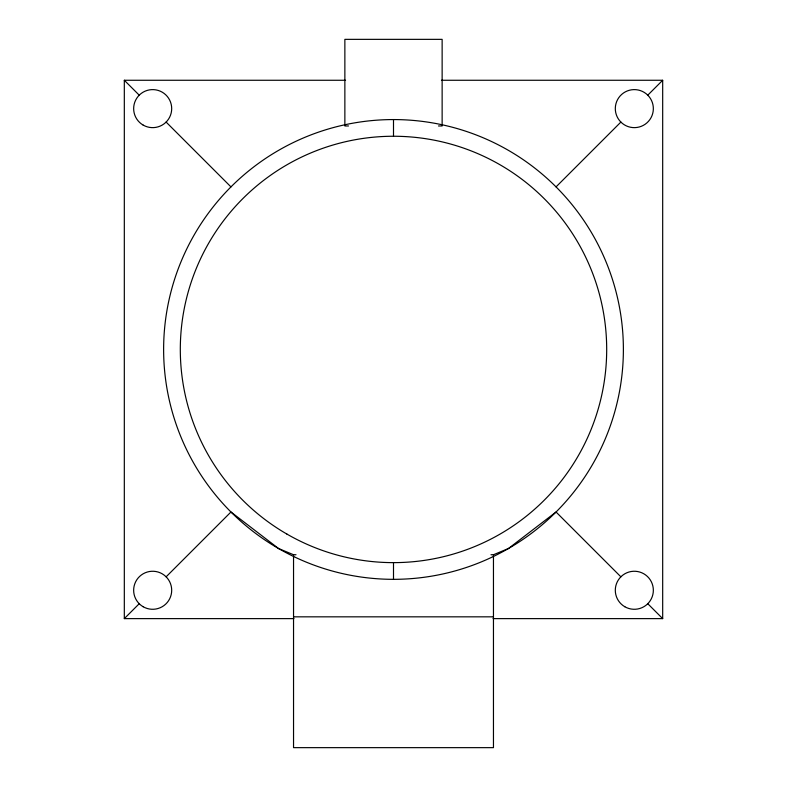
<?xml version="1.0" encoding="UTF-8"?>
<svg xmlns="http://www.w3.org/2000/svg" width="787" height="787" viewBox="0 0 787 787"><rect width="100%" height="100%" fill="white"/><g stroke="black" fill="none" stroke-linecap="round" stroke-linejoin="round"><path stroke-width="1.18" d="M293.945 618.621L124.316 618.621L139.22 603.718M166.126 576.822L230.955 511.993L278.559 548.529L293.541 554.737L296.001 554.737M556.045 186.893L620.874 122.074A19.026 19.026 0 0 1 629.403 90.249A19.026 19.026 0 0 1 652.698 113.544A19.026 19.026 0 0 1 620.874 122.074M647.78 95.168L662.684 80.264L441.438 80.264M490.999 554.737L493.459 554.737L508.441 548.529L556.045 511.993L620.874 576.822M124.316 618.621L124.316 80.264L345.562 80.264M348.513 125.969L344.863 125.969L344.863 39.35L442.137 39.35L442.137 125.969L438.487 125.969M293.541 616.831L493.459 616.831M493.055 618.621L662.684 618.621L662.684 80.264M124.316 80.264L139.22 95.168M166.126 122.074L230.955 186.893M647.78 603.718L662.684 618.621M493.459 554.737L493.459 747.65L293.541 747.65L293.541 554.737M393.5 119.565L393.5 136.259M393.5 562.636L393.5 579.321M143.165 125.094A19.026 19.026 0 0 0 171.694 108.616A19.026 19.026 0 0 0 143.165 92.148A19.026 19.026 0 0 0 143.165 125.094M278.559 548.529A229.883 229.883 0 0 0 623.383 349.448A229.883 229.883 0 0 0 278.559 150.366A229.883 229.883 0 0 0 278.559 548.529M143.165 606.747A19.026 19.026 0 0 0 171.694 590.27A19.026 19.026 0 0 0 143.165 573.792A19.026 19.026 0 0 0 143.165 606.747M286.901 534.068A213.188 213.188 0 0 0 606.688 349.448A213.188 213.188 0 0 0 286.901 164.817A213.188 213.188 0 0 0 286.901 534.068M624.819 606.747A19.026 19.026 0 0 0 653.348 590.27A19.026 19.026 0 0 0 624.819 573.792A19.026 19.026 0 0 0 624.819 606.747"/></g></svg>
